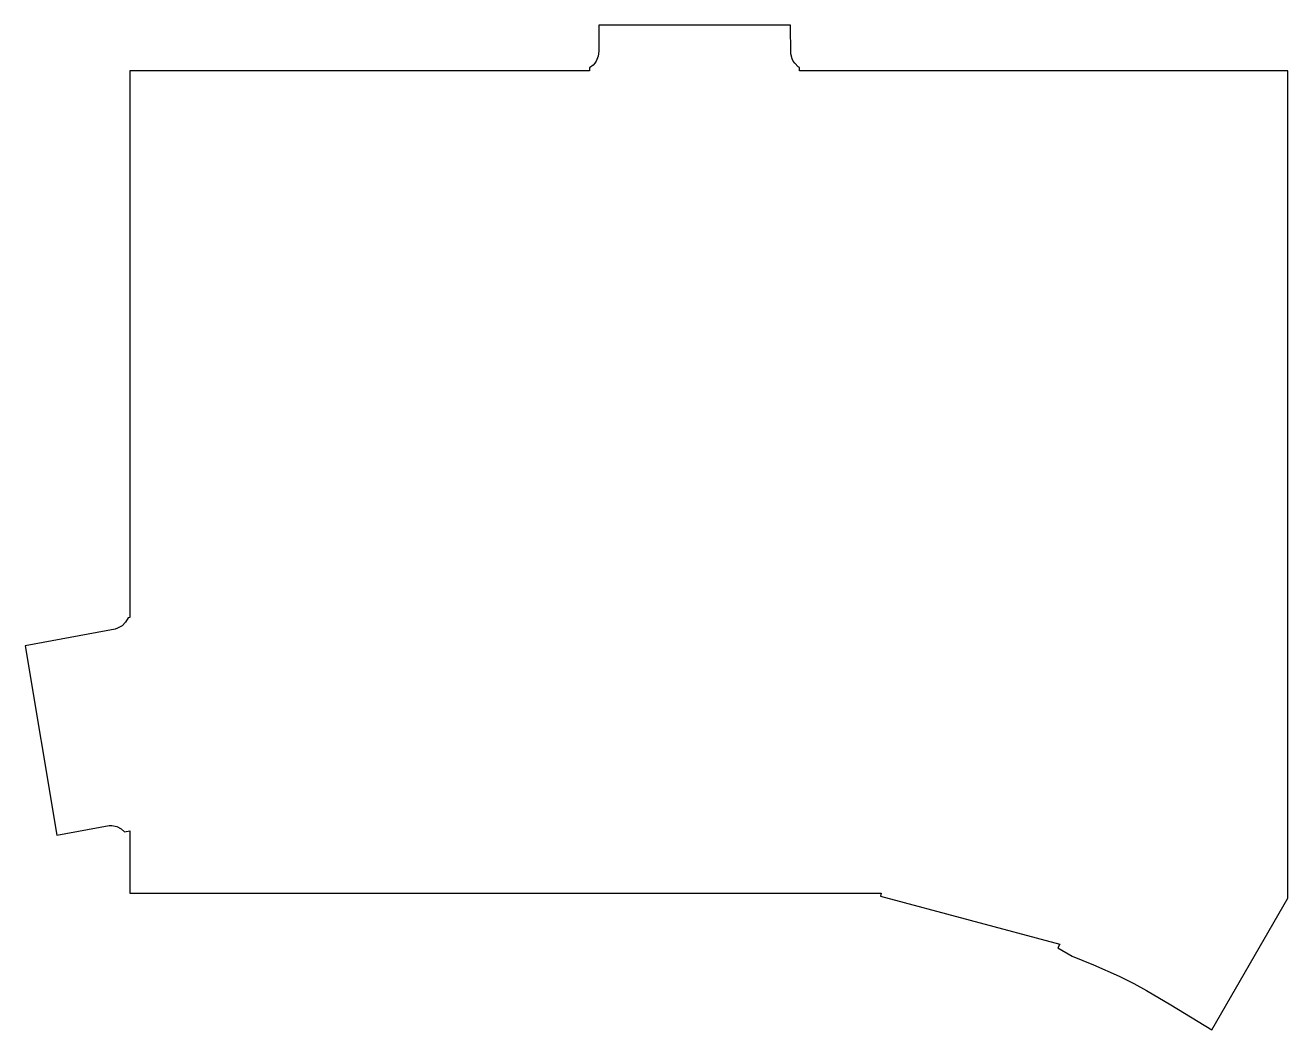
# Model space of a CAD drawing. Header units: millimetres. Extents: x 0 to 129, y -103 to 0.
import ezdxf

# ---------------------------------------------------------------- set-up
doc = ezdxf.new("R2010")
doc.units = ezdxf.units.MM

msp = doc.modelspace()

# ---------------------------------------------------------------- linework, layer by layer
at = {"linetype": 'CONTINUOUS'}
for p, q in [((58.533, -0.072), (58.532, -2.657)), ((58.537, -0.011), (58.533, -0.072)), ((58.599, -0.007), (58.537, -0.011)), ((78.105, -0.004), (58.599, -0.007)), ((78.127, -2.917), (78.105, -0.004)), ((58.264, -3.656), (58.119, -3.874)), ((58.464, -3.174), (58.264, -3.656)), ((58.532, -2.657), (58.464, -3.174)), ((78.262, -3.421), (78.127, -2.917)), ((78.378, -3.656), (78.262, -3.421)), ((78.523, -3.874), (78.378, -3.656)), ((10.631, -4.661), (10.625, -60.465)), ((57.578, -4.656), (10.631, -4.661)), ((57.946, -4.071), (57.578, -4.358)), ((57.578, -4.358), (57.578, -4.656)), ((58.119, -3.874), (57.946, -4.071)), ((78.892, -4.243), (78.523, -3.874)), ((79.028, -4.333), (78.892, -4.243)), ((79.028, -4.656), (79.028, -4.333)), ((128.87, -4.657), (79.028, -4.656)), ((128.87, -89.128), (128.87, -4.657)), ((10.472, -60.492), (10.212, -60.942)), ((10.625, -60.465), (10.472, -60.492)), ((9.143, -61.656), (-0.041, -63.383)), ((9.39, -61.572), (9.143, -61.656)), ((9.843, -61.311), (9.39, -61.572)), ((10.212, -60.942), (9.843, -61.311)), ((-0.041, -63.383), (3.182, -82.683)), ((3.182, -82.683), (8.522, -81.707)), ((8.522, -81.707), (8.783, -81.71)), ((8.783, -81.71), (9.294, -81.818)), ((9.294, -81.818), (9.76, -82.055)), ((9.76, -82.055), (10.087, -82.341)), ((10.087, -82.341), (10.628, -82.245)), ((10.628, -82.245), (10.638, -88.626)), ((10.638, -88.626), (87.362, -88.625)), ((87.362, -88.625), (87.285, -88.913)), ((87.285, -88.913), (105.606, -93.822)), ((121.112, -102.565), (128.87, -89.128)), ((105.606, -93.822), (105.383, -94.209)), ((105.383, -94.209), (106.86, -95.061)), ((106.86, -95.061), (109.039, -95.922)), ((109.039, -95.922), (111.649, -97.099)), ((111.649, -97.099), (113.151, -97.855)), ((113.151, -97.855), (114.431, -98.548)), ((114.431, -98.548), (116.943, -100.017)), ((116.943, -100.017), (121.112, -102.565))]:
    msp.add_line(p, q, dxfattribs=at)

doc.saveas('drawing.dxf')
